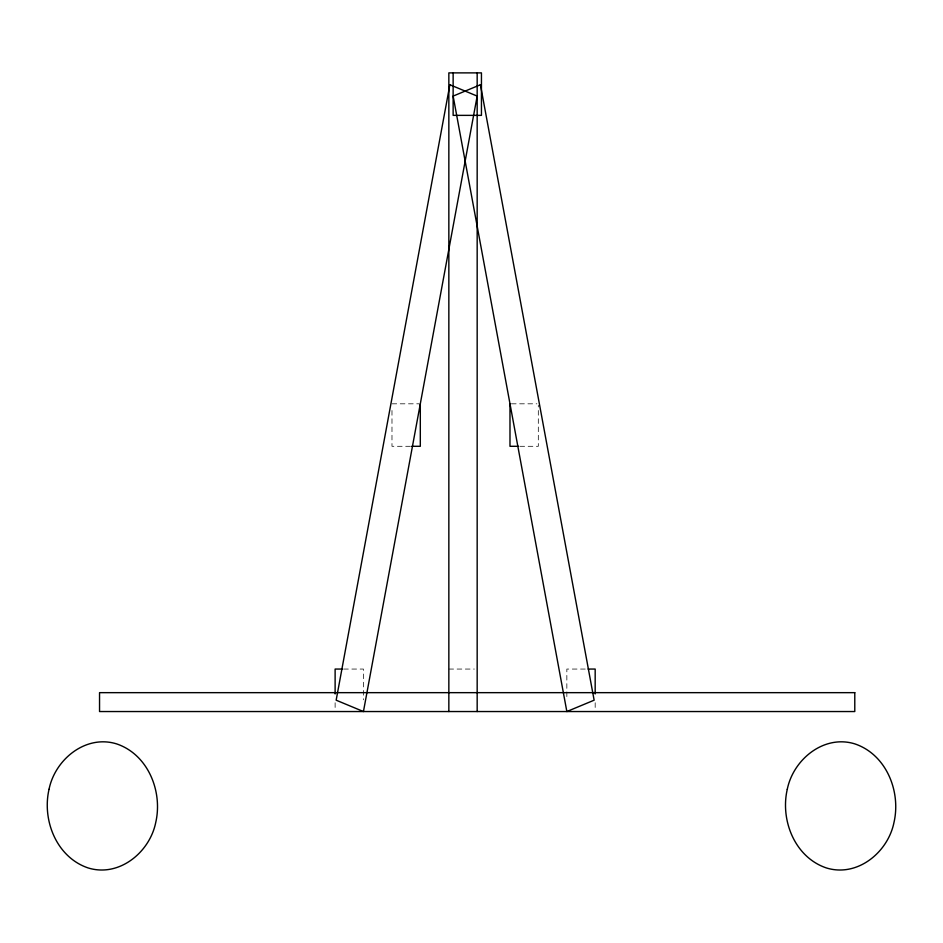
<?xml version="1.0" encoding="UTF-8"?>
<svg xmlns="http://www.w3.org/2000/svg" width="943" height="943" viewBox="0 0 943 943"><rect width="100%" height="100%" fill="white"/><g stroke="black" fill="none" stroke-linecap="round" stroke-linejoin="round"><path stroke-width="0.71" stroke-dasharray="4.71 3.54" d="M391.982 403.816L418.892 403.816M511.401 403.816L536.897 403.816M410.394 446.298L391.982 446.298L391.982 409.675M519.899 446.298L538.312 446.298L538.312 405.278M343.617 669.058L363.444 669.058L363.444 699.812M448.844 669.058L474.329 669.058M585.261 669.058L566.849 669.058L566.849 698.35M595.174 702.747L595.174 710.067M335.119 702.747L335.119 710.067"/><path stroke-width="1.41" d="M411.808 446.298L420.307 446.298L420.307 403.816M518.485 446.298L509.986 446.298L509.986 403.816M342.203 669.058L335.119 669.058L335.119 693.954M588.09 669.058L595.174 669.058L595.174 693.954M477.17 72.882L477.17 711.541M453.135 72.882L453.135 115.364L481.449 115.364L481.449 72.882L448.844 72.882L448.844 711.541M49.036 789.303C41.881 820.257 56.592 857.281 88.088 867.925C119.007 877.568 149.713 852.401 155.725 822.532C162.88 791.578 148.157 754.553 116.673 743.909C85.742 734.267 55.036 759.433 49.036 789.303M787.275 789.303C780.12 820.257 794.843 857.281 826.327 867.925C857.258 877.568 887.964 852.401 893.964 822.532C901.119 791.578 886.408 754.553 854.912 743.909C823.993 734.267 793.287 759.433 787.275 789.303M449.87 84.74L336.156 700.189L363.444 711.541L477.17 96.092L449.87 84.74M480.423 84.74L453.135 96.092L566.849 711.541L594.137 700.189L480.423 84.74M854.782 692.657L99.545 692.657L99.545 711.541L854.782 711.541L854.782 692.657"/></g></svg>
